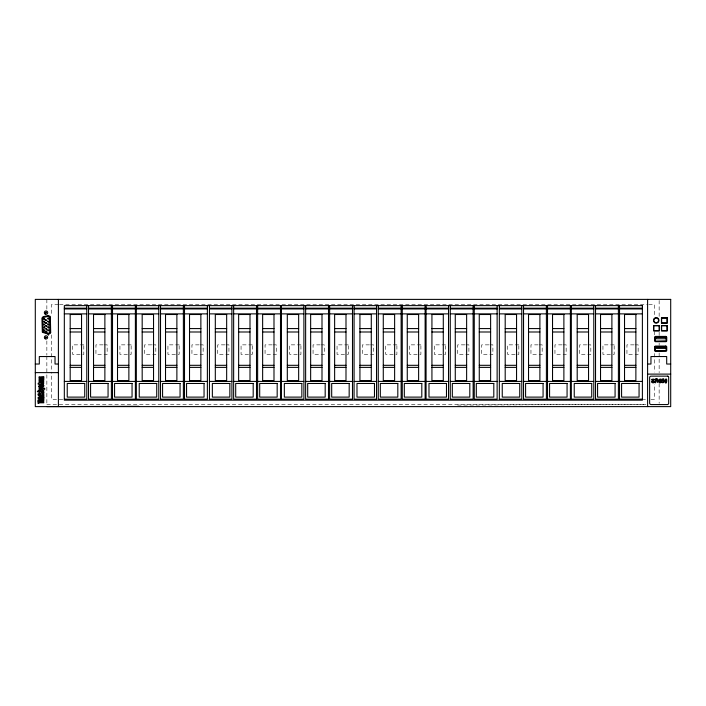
<?xml version="1.0" encoding="UTF-8"?>
<svg xmlns="http://www.w3.org/2000/svg" width="706" height="706" viewBox="0 0 706 706"><rect width="100%" height="100%" fill="white"/><g stroke="black" fill="none" stroke-linecap="round" stroke-linejoin="round"><path stroke-width="0.53" stroke-dasharray="3.53 2.65" d="M457.62 405.067L645.928 404.361M58.404 304.268L51.732 304.268L51.732 315.203M59.507 304.268L647.658 304.268M648.761 304.268L654.268 304.268L654.268 316.297M103.076 344.863L95.945 344.863L95.945 354.386L103.076 354.386M104.1 344.863L107.153 344.863L107.153 354.386L104.1 354.386M151.737 344.863L144.598 344.863L144.598 354.386L151.737 354.386M152.752 344.863L155.814 344.863L155.814 354.386L152.752 354.386M199.066 344.863L191.935 344.863L191.935 354.386L199.066 354.386M200.089 344.863L203.143 344.863L203.143 354.386L200.089 354.386M224.861 344.863L217.722 344.863L217.722 354.386L224.861 354.386M225.876 344.863L228.938 344.863L228.938 354.386L225.876 354.386M272.189 344.863L265.059 344.863L265.059 354.386L272.189 354.386M273.213 344.863L276.267 344.863L276.267 354.386L273.213 354.386M320.197 344.863L313.067 344.863L313.067 354.386L320.197 354.386M321.221 344.863L324.275 344.863L324.275 354.386L321.221 354.386M369.485 344.863L362.354 344.863L362.354 354.386L369.485 354.386M370.509 344.863L373.562 344.863L373.562 354.386L370.509 354.386M464.822 344.863L457.691 344.863L457.691 354.386L464.822 354.386M465.845 344.863L468.899 344.863L468.899 354.386L465.845 354.386M488.817 344.863L481.677 344.863L481.677 354.386L488.817 354.386M489.832 344.863L492.894 344.863L492.894 354.386L489.832 354.386M538.096 344.863L530.956 344.863L530.956 354.386L538.096 354.386M539.11 344.863L542.173 344.863L542.173 354.386L539.11 354.386M562.082 344.863L554.951 344.863L554.951 354.386L562.082 354.386M563.106 344.863L566.159 344.863L566.159 354.386L563.106 354.386M586.748 344.863L579.617 344.863L579.617 354.386L586.748 354.386M587.771 344.863L590.825 344.863L590.825 354.386L587.771 354.386M634.076 344.863L626.946 344.863L626.946 354.386L634.076 354.386M635.1 344.863L638.153 344.863L638.153 354.386L635.1 354.386M62.746 399.428L51.732 399.428L51.732 372.088M643.254 399.428L645.46 399.428M650.967 399.428L654.268 399.428L654.268 384.117M46.852 404.309L645.928 404.309M659.148 300.482L659.148 316.897M659.148 332.182L659.148 335.491M659.148 343.107L659.148 345.34M659.148 352.938L659.148 372.697M659.148 383.543L659.148 403.329M654.268 331.617L654.268 334.891M654.268 353.494L654.268 372.088M51.732 334.891L51.732 370.994M46.852 299.388L46.852 309.237M46.852 340.919L46.852 355.189M46.852 356.221L46.852 405.518M83.811 344.863L72.603 344.863L72.603 354.386L83.811 354.386L83.811 344.863M131.148 344.863L119.932 344.863L119.932 354.386L131.148 354.386L131.148 344.863M179.156 344.863L167.94 344.863L167.94 354.386L179.156 354.386L179.156 344.863M252.28 344.863L241.064 344.863L241.064 354.386L252.28 354.386L252.28 344.863M300.933 344.863L289.725 344.863L289.725 354.386L300.933 354.386L300.933 344.863M348.261 344.863L337.053 344.863L337.053 354.386L348.261 354.386L348.261 344.863M396.904 344.863L385.697 344.863L385.697 354.386L396.904 354.386L396.904 344.863M420.9 344.863L409.683 344.863L409.683 354.386L420.9 354.386L420.9 344.863M445.565 344.863L434.349 344.863L434.349 354.386L445.565 354.386L445.565 344.863M518.831 344.863L507.614 344.863L507.614 354.386L518.831 354.386L518.831 344.863M614.167 344.863L602.95 344.863L602.95 354.386L614.167 354.386L614.167 344.863"/><path stroke-width="1.06" d="M46.852 406.612L138.87 406.303M64.325 308.187L86.776 308.187M88.524 308.187L111.389 308.187M112.51 308.187L135.384 308.187M136.329 308.187L158.779 308.187M160.518 308.187L183.383 308.187M184.504 308.187L207.379 308.187M209.453 308.187L231.903 308.187M233.642 308.187L256.507 308.187M257.637 308.187L280.503 308.187M281.447 308.187L303.898 308.187M305.636 308.187L328.511 308.187M329.631 308.187L352.497 308.187M354.077 308.187L376.527 308.187M378.266 308.187L401.14 308.187M402.261 308.187L425.127 308.187M426.071 308.187L448.531 308.187M450.269 308.187L473.135 308.187M474.255 308.187L497.13 308.187M499.345 308.187L521.796 308.187M523.534 308.187L546.4 308.187M547.521 308.187L570.395 308.187M571.339 308.187L593.79 308.187M595.529 308.187L618.403 308.187M619.524 308.187L642.389 308.187M64.325 308.937L86.776 308.937M88.524 308.937L111.389 308.937M112.51 308.937L135.384 308.937M136.329 308.937L158.779 308.937M160.518 308.937L183.383 308.937M184.504 308.937L207.379 308.937M209.453 308.937L231.903 308.937M233.642 308.937L256.507 308.937M257.637 308.937L280.503 308.937M281.447 308.937L303.898 308.937M305.636 308.937L328.511 308.937M329.631 308.937L352.497 308.937M354.077 308.937L376.527 308.937M378.266 308.937L401.14 308.937M402.261 308.937L425.127 308.937M426.071 308.937L448.531 308.937M450.269 308.937L473.135 308.937M474.255 308.937L497.13 308.937M499.345 308.937L521.796 308.937M523.534 308.937L546.4 308.937M547.521 308.937L570.395 308.937M571.339 308.937L593.79 308.937M595.529 308.937L618.403 308.937M619.524 308.937L642.389 308.937M64.325 313.879L86.776 313.879M88.524 313.879L111.389 313.879M112.51 313.879L135.384 313.879M136.329 313.879L158.779 313.879M160.518 313.879L183.383 313.879M184.504 313.879L207.379 313.879M209.453 313.879L231.903 313.879M233.642 313.879L256.507 313.879M257.637 313.879L280.503 313.879M281.447 313.879L303.898 313.879M305.636 313.879L328.511 313.879M329.631 313.879L352.497 313.879M354.077 313.879L376.527 313.879M378.266 313.879L401.14 313.879M402.261 313.879L425.127 313.879M426.071 313.879L448.531 313.879M450.269 313.879L473.135 313.879M474.255 313.879L497.13 313.879M499.345 313.879L521.796 313.879M523.534 313.879L546.4 313.879M547.521 313.879L570.395 313.879M571.339 313.879L593.79 313.879M595.529 313.879L618.403 313.879M619.524 313.879L642.389 313.879M70.185 328.581L81.543 328.581M93.527 328.581L104.876 328.581M117.514 328.581L128.871 328.581M142.18 328.581L153.537 328.581M165.522 328.581L176.879 328.581M189.517 328.581L200.866 328.581M215.312 328.581L226.661 328.581M238.646 328.581L250.003 328.581M262.641 328.581L273.99 328.581M287.307 328.581L298.656 328.581M310.649 328.581L321.998 328.581M334.635 328.581L345.993 328.581M359.936 328.581L371.285 328.581M383.279 328.581L394.628 328.581M407.265 328.581L418.623 328.581M431.931 328.581L443.289 328.581M455.273 328.581L466.631 328.581M479.268 328.581L490.617 328.581M505.196 328.581L516.554 328.581M528.538 328.581L539.896 328.581M552.533 328.581L563.882 328.581M577.199 328.581L588.548 328.581M600.532 328.581L611.89 328.581M624.528 328.581L635.877 328.581M70.185 331.996L81.543 331.996M93.527 331.996L104.876 331.996M117.514 331.996L128.871 331.996M142.18 331.996L153.537 331.996M165.522 331.996L176.879 331.996M189.517 331.996L200.866 331.996M215.312 331.996L226.661 331.996M238.646 331.996L250.003 331.996M262.641 331.996L273.99 331.996M287.307 331.996L298.656 331.996M310.649 331.996L321.998 331.996M334.635 331.996L345.993 331.996M359.936 331.996L371.285 331.996M383.279 331.996L394.628 331.996M407.265 331.996L418.623 331.996M431.931 331.996L443.289 331.996M455.273 331.996L466.631 331.996M479.268 331.996L490.617 331.996M505.196 331.996L516.554 331.996M528.538 331.996L539.896 331.996M552.533 331.996L563.882 331.996M577.199 331.996L588.548 331.996M600.532 331.996L611.89 331.996M624.528 331.996L635.877 331.996M35.3 364.031L39.307 364.031L39.307 356.539L55.042 356.539L55.042 364.031L58.404 364.031M647.596 364.031L650.958 364.031L650.958 356.539L666.693 356.539L666.693 364.031L670.7 364.031M70.185 365.311L81.543 365.311M93.527 365.311L104.876 365.311M117.514 365.311L128.871 365.311M142.18 365.311L153.537 365.311M165.522 365.311L176.879 365.311M189.517 365.311L200.866 365.311M215.312 365.311L226.661 365.311M238.646 365.311L250.003 365.311M262.641 365.311L273.99 365.311M287.307 365.311L298.656 365.311M310.649 365.311L321.998 365.311M334.635 365.311L345.993 365.311M359.936 365.311L371.285 365.311M383.279 365.311L394.628 365.311M407.265 365.311L418.623 365.311M431.931 365.311L443.289 365.311M455.273 365.311L466.631 365.311M479.268 365.311L490.617 365.311M505.196 365.311L516.554 365.311M528.538 365.311L539.896 365.311M552.533 365.311L563.882 365.311M577.199 365.311L588.548 365.311M600.532 365.311L611.89 365.311M624.528 365.311L635.877 365.311M70.185 367.376L81.543 367.376M93.527 367.376L104.876 367.376M117.514 367.376L128.871 367.376M142.18 367.376L153.537 367.376M165.522 367.376L176.879 367.376M189.517 367.376L200.866 367.376M215.312 367.376L226.661 367.376M238.646 367.376L250.003 367.376M262.641 367.376L273.99 367.376M287.307 367.376L298.656 367.376M310.649 367.376L321.998 367.376M334.635 367.376L345.993 367.376M359.936 367.376L371.285 367.376M383.279 367.376L394.628 367.376M407.265 367.376L418.623 367.376M431.931 367.376L443.289 367.376M455.273 367.376L466.631 367.376M479.268 367.376L490.617 367.376M505.196 367.376L516.554 367.376M528.538 367.376L539.896 367.376M552.533 367.376L563.882 367.376M577.199 367.376L588.548 367.376M600.532 367.376L611.89 367.376M624.528 367.376L635.877 367.376M35.3 372.618L58.404 372.618M647.596 374.109L670.7 374.109M64.325 381.416L86.776 381.416M88.524 381.416L111.389 381.416M112.51 381.416L135.384 381.416M136.329 381.416L158.779 381.416M160.518 381.416L183.383 381.416M184.504 381.416L207.379 381.416M209.453 381.416L231.903 381.416M233.642 381.416L256.507 381.416M257.637 381.416L280.503 381.416M281.447 381.416L303.898 381.416M305.636 381.416L328.511 381.416M329.631 381.416L352.497 381.416M354.077 381.416L376.527 381.416M378.266 381.416L401.14 381.416M402.261 381.416L425.127 381.416M426.071 381.416L448.531 381.416M450.269 381.416L473.135 381.416M474.255 381.416L497.13 381.416M499.345 381.416L521.796 381.416M523.534 381.416L546.4 381.416M547.521 381.416L570.395 381.416M571.339 381.416L593.79 381.416M595.529 381.416L618.403 381.416M619.524 381.416L642.389 381.416M64.325 399.172L86.776 399.172L86.776 305.627M642.389 399.172L619.524 399.172L619.524 305.627M647.596 299.388L647.596 406.612M618.403 305.627L618.403 399.172L595.529 399.172L595.529 305.627M593.79 305.627L593.79 399.172L571.339 399.172L571.339 305.627M570.395 305.627L570.395 399.172L547.521 399.172L547.521 305.627M546.4 305.627L546.4 399.172L523.534 399.172L523.534 305.627M521.796 305.627L521.796 399.172L499.345 399.172L499.345 305.627M497.13 305.627L497.13 399.172L474.255 399.172L474.255 305.627M473.135 305.627L473.135 399.172L450.269 399.172L450.269 305.627M448.531 305.627L448.531 399.172L426.071 399.172L426.071 305.627M425.127 305.627L425.127 399.172L402.261 399.172L402.261 305.627M401.14 305.627L401.14 399.172L378.266 399.172L378.266 305.627M376.527 305.627L376.527 399.172L354.077 399.172L354.077 305.627M352.497 305.627L352.497 399.172L329.631 399.172L329.631 305.627M328.511 305.627L328.511 399.172L305.636 399.172L305.636 305.627M303.898 305.627L303.898 399.172L281.447 399.172L281.447 305.627M280.503 305.627L280.503 399.172L257.637 399.172L257.637 305.627M256.507 305.627L256.507 399.172L233.642 399.172L233.642 305.627M231.903 305.627L231.903 399.172L209.453 399.172L209.453 305.627M207.379 305.627L207.379 399.172L184.504 399.172L184.504 305.627M183.383 305.627L183.383 399.172L160.518 399.172L160.518 305.627M158.779 305.627L158.779 399.172L136.329 399.172L136.329 305.627M135.384 305.627L135.384 399.172L112.51 399.172L112.51 305.627M111.389 305.627L111.389 399.172L88.524 399.172L88.524 305.627M58.404 299.388L58.404 406.612M657.639 381.787C658.133 384.629 659.183 376.713 655.3 378.963L655.3 382.74L655.777 382.74L655.777 381.116L657.224 381.134L657.639 381.787M43.754 321.459L44.31 322.474L44.893 322.148L44.337 321.133L43.754 321.459M43.754 324.239L43.737 324.901L44.902 324.928L44.346 323.913L43.754 324.239M45.563 319.88L45.546 320.542L46.711 320.568L46.72 319.906L45.563 319.88M45.661 322.774L45.643 323.445L46.808 323.472L46.252 322.457L45.661 322.774M45.687 325.651L46.243 326.666L46.834 326.349L46.843 325.678L45.687 325.651M45.855 331.405L46.411 332.429L47.002 332.102L46.446 331.088L45.855 331.405M45.846 328.767L46.402 329.781L46.984 329.464L46.428 328.449L45.846 328.767M47.831 324.151L48.387 325.166L48.97 324.848L48.414 323.833L47.831 324.151M47.787 321.301L48.343 322.324L48.926 321.998L48.943 321.327L47.787 321.301M47.876 327.046L48.432 328.061L49.023 327.743L48.467 326.719L47.876 327.046M47.929 330.02L47.911 330.69L49.076 330.717L49.085 330.046L47.929 330.02M658.795 380.613C659.642 386.288 663.022 379.749 659.307 380.216C662.872 379.334 659.21 377.851 658.795 380.613M664.558 380.49C666.623 388.741 668.291 374.445 664.558 380.49M666.473 380.958C664.875 385.944 664.99 376.06 666.473 380.958M42.978 382.678L42.634 383.226L39.112 382.714L39.112 383.226L38.177 383.226L38.177 384.17L39.801 384.594L43.534 384.046L43.763 382.678L42.978 382.678M655.194 337.3L655.45 341.104L666.164 340.848L665.952 337.018L655.194 337.3M655.194 346.955L655.45 350.75L666.164 350.494L665.908 346.655L655.203 346.902M654.1 381.752L652.856 382.414L651.612 381.54C651.479 383.517 655.318 383.155 654.436 381.196C653.262 380.958 650.95 379.387 653.421 379.351C657.251 379.952 647.075 377.639 654.1 381.752M664.09 381.54L663.64 382.581L662.096 382.661A0.98 0.98 0 0 1 661.707 382.184L661.61 381.84C663.605 383.976 664.39 379.572 661.725 381.063L661.999 379.069L663.896 379.069L662.369 379.519L662.228 380.543L663.199 380.349A1.059 1.059 0 0 1 663.852 380.772L664.09 381.54M657.683 380.04L655.777 380.693L655.777 379.387L657.268 379.431L657.683 380.04M39.139 380.913C38.689 385.352 47.549 380.799 41.945 380.287L41.945 381.231L43.057 381.514L41.795 381.558L41.795 380.287L39.139 380.913M43.825 385.873L43.11 386.959L41.892 386.967L41.892 386.023C46.958 385.582 33.147 388.282 40.939 384.77L40.939 385.697C38.459 385.564 41.195 386.711 41.398 385.079A0.918 0.918 0 0 1 41.928 384.77L43.445 384.911L43.825 385.873M659.298 381.399C660.084 384.541 661.61 379.378 659.298 381.399M43.816 391.018L43.022 392.174L41.469 392.192L41.469 391.239C48.29 390.277 30.958 393.886 39.977 389.897L39.977 390.85C36.615 392.404 43.975 387.7 43.816 391.018M45.511 312.484C46.181 314.576 47.143 311.011 45.511 312.484M45.616 337.274L46.358 337.574L45.661 337.177M38.018 397.972L38.839 398.193L38.018 397.955M39.121 395.642L39.112 397.425L43.763 397.425L43.763 396.472L39.818 396.313L43.763 396.145L43.763 395.201L39.121 395.642M39.13 399.181L39.254 400.028L38.018 400.028L38.018 400.982L43.763 400.982L43.763 400.028L39.801 399.87L43.763 399.711L43.763 398.758L39.13 399.181M39.13 377.013L39.112 380.066L43.763 380.066L43.763 379.122L39.827 378.954L43.763 378.795L43.763 377.842L39.836 377.684L43.763 377.516L43.763 376.572L39.13 377.013M49.879 332.235L48.414 333.373L43.013 331.741L42.739 318.406L43.445 317.497L48.14 316.323L49.623 316.879L49.879 332.235M50.691 332.358L50.364 333.382L48.343 334.185L42.334 332.27L41.928 318.124L42.978 316.773L48.07 315.503L50.329 316.394L50.691 332.358M39.863 381.275L41.098 381.558L39.863 381.275M43.913 318.512L43.569 319.077L44.557 319.686L44.584 318.521L43.913 318.512M48.052 318.088L47.708 318.653L48.696 319.262L48.723 318.097L48.052 318.088M43.931 329.852L43.904 331.008L44.575 331.026L44.919 330.452L43.931 329.852M44.249 326.86L43.922 327.972L44.566 328.158L44.893 327.046L44.249 326.86M43.763 392.342L41.151 393.26L39.112 392.571L39.112 393.551L40.595 394.036L38.018 394.036L38.018 394.989L43.763 394.989L43.763 394.036L42.086 394.036L43.763 393.463L43.763 392.342M41.566 389.183L39.112 389.677L39.112 388.732L41.566 388.335L39.112 388.018L39.112 387.1L44.707 388.362L44.752 389.333L43.816 388.777L41.566 389.183M48.652 334.776L48.158 334.776L48.652 334.776M670.7 299.388L35.3 299.388L35.3 406.612L670.7 406.612L670.7 299.388M642.389 305.627L64.325 305.627L64.325 400.17L642.389 400.17L642.389 305.627M81.543 314.505L70.185 314.505L70.185 380.649L81.543 380.649L81.543 314.505M104.876 314.505L93.527 314.505L93.527 380.649L104.876 380.649L104.876 314.505M128.871 314.505L117.514 314.505L117.514 380.649L128.871 380.649L128.871 314.505M153.537 314.505L142.18 314.505L142.18 380.649L153.537 380.649L153.537 314.505M176.879 314.505L165.522 314.505L165.522 380.649L176.879 380.649L176.879 314.505M200.866 314.505L189.517 314.505L189.517 380.649L200.866 380.649L200.866 314.505M226.661 314.505L215.312 314.505L215.312 380.649L226.661 380.649L226.661 314.505M250.003 314.505L238.646 314.505L238.646 380.649L250.003 380.649L250.003 314.505M273.99 314.505L262.641 314.505L262.641 380.649L273.99 380.649L273.99 314.505M298.656 314.505L287.307 314.505L287.307 380.649L298.656 380.649L298.656 314.505M321.998 314.505L310.649 314.505L310.649 380.649L321.998 380.649L321.998 314.505M345.993 314.505L334.635 314.505L334.635 380.649L345.993 380.649L345.993 314.505M371.285 314.505L359.936 314.505L359.936 380.649L371.285 380.649L371.285 314.505M394.628 314.505L383.279 314.505L383.279 380.649L394.628 380.649L394.628 314.505M418.623 314.505L407.265 314.505L407.265 380.649L418.623 380.649L418.623 314.505M443.289 314.505L431.931 314.505L431.931 380.649L443.289 380.649L443.289 314.505M466.631 314.505L455.273 314.505L455.273 380.649L466.631 380.649L466.631 314.505M490.617 314.505L479.268 314.505L479.268 380.649L490.617 380.649L490.617 314.505M516.554 314.505L505.196 314.505L505.196 380.649L516.554 380.649L516.554 314.505M539.896 314.505L528.538 314.505L528.538 380.649L539.896 380.649L539.896 314.505M563.882 314.505L552.533 314.505L552.533 380.649L563.882 380.649L563.882 314.505M588.548 314.505L577.199 314.505L577.199 380.649L588.548 380.649L588.548 314.505M611.89 314.505L600.532 314.505L600.532 380.649L611.89 380.649L611.89 314.505M635.877 314.505L624.528 314.505L624.528 380.649L635.877 380.649L635.877 314.505M667.258 317.85L661.469 317.85L661.469 323.154L667.258 323.154L667.258 317.85M667.082 318.035L661.654 318.035L661.654 322.977L667.082 322.977L667.082 318.035M659.395 325.572L653.606 325.572L653.606 330.876L659.395 330.876L659.395 325.572M667.258 325.572L661.469 325.572L661.469 330.876L667.258 330.876L667.258 325.572M659.21 325.748L653.782 325.748L653.782 330.699L659.21 330.699L659.21 325.748M667.082 325.748L661.654 325.748L661.654 330.699L667.082 330.699L667.082 325.748M665.723 336.418L655.547 336.418A0.935 0.935 0 0 0 654.612 337.353L654.612 340.751A0.935 0.935 0 0 0 655.547 341.686L665.811 341.686A0.935 0.935 0 0 0 666.746 340.751L666.746 337.353A0.935 0.935 0 0 0 665.811 336.418L665.723 336.418M665.423 337.45L656.245 337.45L656.245 338.739L665.423 338.739L665.423 337.45M665.723 346.064L655.547 346.064A0.935 0.935 0 0 0 654.612 346.999L654.612 350.405A0.935 0.935 0 0 0 655.547 351.341L665.811 351.341A0.935 0.935 0 0 0 666.746 350.405L666.746 346.999A0.935 0.935 0 0 0 665.811 346.064L665.723 346.064M665.423 347.096L656.245 347.096L656.245 348.393L665.423 348.393L665.423 347.096M667.673 376.148L651.047 376.148A1.421 1.421 0 0 0 649.626 377.569L649.626 403.055A1.518 1.518 0 0 0 651.153 404.573L667.329 404.573A1.333 1.333 0 0 0 668.67 403.241L668.67 377.136A0.997 0.997 0 0 0 667.673 376.148M84.72 383.473L67.238 383.473L67.238 397.116L84.72 397.116L84.72 383.473M108.062 383.473L90.58 383.473L90.58 397.116L108.062 397.116L108.062 383.473M132.057 383.473L114.566 383.473L114.566 397.116L132.057 397.116L132.057 383.473M156.723 383.473L139.232 383.473L139.232 397.116L156.723 397.116L156.723 383.473M180.065 383.473L162.574 383.473L162.574 397.116L180.065 397.116L180.065 383.473M204.052 383.473L186.56 383.473L186.56 397.116L204.052 397.116L204.052 383.473M229.847 383.473L212.356 383.473L212.356 397.116L229.847 397.116L229.847 383.473M253.189 383.473L235.698 383.473L235.698 397.116L253.189 397.116L253.189 383.473M277.176 383.473L259.693 383.473L259.693 397.116L277.176 397.116L277.176 383.473M301.841 383.473L284.35 383.473L284.35 397.116L301.841 397.116L301.841 383.473M325.184 383.473L307.692 383.473L307.692 397.116L325.184 397.116L325.184 383.473M349.17 383.473L331.688 383.473L331.688 397.116L349.17 397.116L349.17 383.473M374.471 383.473L356.989 383.473L356.989 397.116L374.471 397.116L374.471 383.473M397.813 383.473L380.322 383.473L380.322 397.116L397.813 397.116L397.813 383.473M421.809 383.473L404.317 383.473L404.317 397.116L421.809 397.116L421.809 383.473M446.474 383.473L428.983 383.473L428.983 397.116L446.474 397.116L446.474 383.473M469.808 383.473L452.325 383.473L452.325 397.116L469.808 397.116L469.808 383.473M493.803 383.473L476.312 383.473L476.312 397.116L493.803 397.116L493.803 383.473M519.74 383.473L502.248 383.473L502.248 397.116L519.74 397.116L519.74 383.473M543.073 383.473L525.591 383.473L525.591 397.116L543.073 397.116L543.073 383.473M567.068 383.473L549.577 383.473L549.577 397.116L567.068 397.116L567.068 383.473M591.734 383.473L574.243 383.473L574.243 397.116L591.734 397.116L591.734 383.473M615.076 383.473L597.585 383.473L597.585 397.116L615.076 397.116L615.076 383.473M639.062 383.473L621.58 383.473L621.58 397.116L639.062 397.116L639.062 383.473M43.763 397.61L39.112 397.61L39.112 398.563L43.763 398.563L43.763 397.61M38.768 401.167L38.018 401.167L38.018 403.391L38.768 403.391L38.768 402.799L43.763 402.799L43.763 401.758L38.768 401.758L38.768 401.167M45.193 314.091A1.694 1.694 0 0 0 47.743 312.626A1.694 1.694 0 0 0 45.193 311.152A1.694 1.694 0 0 0 45.193 314.091M45.193 338.792A1.641 1.641 0 0 0 47.646 337.38A1.641 1.641 0 0 0 45.193 335.959A1.641 1.641 0 0 0 45.193 338.792M654.833 322.739A2.745 2.745 0 0 0 658.954 320.356A2.745 2.745 0 0 0 654.833 317.982A2.745 2.745 0 0 0 654.833 322.739M654.541 322.024A2.356 2.356 0 0 0 658.477 320.965A2.356 2.356 0 0 0 655.6 318.088A2.356 2.356 0 0 0 654.541 322.024"/></g></svg>
